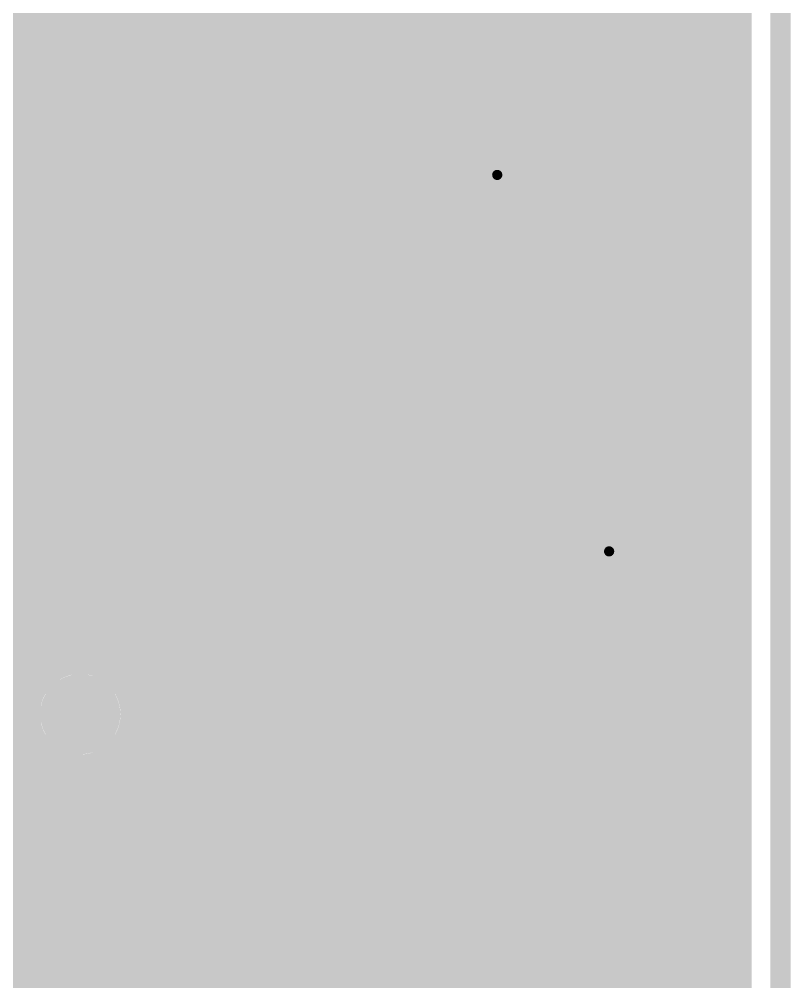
# Model space of a CAD drawing. Extents: x -4 to 136, y -50 to 40.
# Drawn here: x 126.49 to 136.13, y 2.25 to 14.26 of the extents above; entities that cross this region are included whole.
import ezdxf

# ---------------------------------------------------------------- set-up
doc = ezdxf.new("R2010")
doc.units = 0
doc.header["$MEASUREMENT"] = 0
doc.layers.get('0').update_dxf_attribs({"linetype": 'CONTINUOUS'})
for name, color, linetype in [('25-335-0_BOT', 7, 'CONTINUOUS'), ('25-335-0_DRD', 7, 'CONTINUOUS'), ('25-335-0_GND', 6, 'CONTINUOUS'), ('25-335-0_IN1', 4, 'CONTINUOUS'), ('25-335-0_SMT', 5, 'CONTINUOUS'), ('25-335-0_SPT', 10, 'CONTINUOUS'), ('25-335-0_SST', 9, 'CONTINUOUS'), ('25-335-0_TOP', 12, 'CONTINUOUS'), ('THRUHOLE_TAP', 15, 'CONTINUOUS')]:
    doc.layers.add(name, color=color, linetype=linetype)

# ---------------------------------------------------------------- blocks, each defined once
blk = doc.blocks.new('ROUND_40')
at = {"const_width": 0.29972}
blk.add_lwpolyline([(-0.14986, 0, 1), (0.14986, 0, 1)], format="xyb", close=True, dxfattribs=at)
blk = doc.blocks.new('ROUND_60')
at = {"const_width": 0.50038}
blk.add_lwpolyline([(-0.25019, 0, 1), (0.25019, 0, 1)], format="xyb", close=True, dxfattribs=at)
blk = doc.blocks.new('ROUND_63')
at = {"const_width": 0.0635}
blk.add_lwpolyline([(-0.03175, 0, 1), (0.03175, 0, 1)], format="xyb", close=True, dxfattribs=at)
blk = doc.blocks.new('RECTANGLE_2')
blk.add_solid([(0.4826, 0.4064), (0.4826, -0.4064), (-0.4826, 0.4064), (-0.4826, -0.4064)])
blk = doc.blocks.new('RECTANGLE_5')
blk.add_solid([(1.14935, 1.12522), (1.14935, -1.12522), (-1.14935, 1.12522), (-1.14935, -1.12522)])
blk = doc.blocks.new('RECTANGLE_22')
blk.add_solid([(0.8636, 2.0066), (0.8636, -2.0066), (-0.8636, 2.0066), (-0.8636, -2.0066)])
blk = doc.blocks.new('RECTANGLE_25')
blk.add_solid([(0.8636, 0.6985), (0.8636, -0.6985), (-0.8636, 0.6985), (-0.8636, -0.6985)])
blk = doc.blocks.new('ROUND_23')
at = {"const_width": 0.10033}
blk.add_lwpolyline([(-0.050164, 0, 1), (0.050164, 0, 1)], format="xyb", close=True, dxfattribs=at)

msp = doc.modelspace()

# ---------------------------------------------------------------- linework, layer by layer
at = {"layer": '25-335-0_BOT'}
for points, const_width in [([(131.2164, 33.401), (131.2164, 2.8702)], 0.254), ([(133.731, 33.401), (133.731, 2.5019)], 0.254), ([(133.9596, 33.401), (133.9596, 2.33426)], 0.254), ([(134.1882, 33.401), (134.1882, 2.13106)], 0.254), ([(134.4168, 33.401), (134.4168, 1.87706)], 0.254), ([(134.6454, 33.401), (134.6454, 1.5494)], 0.254), ([(134.874, 33.401), (134.874, 1.08458)], 0.254), ([(135.1026, 33.401), (135.1026, -3.556)], 0.254), ([(135.3312, 33.401), (135.3312, -3.556)], 0.254), ([(135.509, 33.401), (135.509, -3.556)], 0.254), ([(124.46, -1.27), (126.492, 0.762), (126.492, 25.146), (128.651, 27.305), (128.651, 29.0068), (127.6858, 29.972), (127.4191, 29.972), (127.4191, 30.50032)], 0.2032), ([(130.9878, 27.2923), (130.9878, 2.79146)], 0.254), ([(131.445, 27.36088), (131.445, 2.92862)], 0.254), ([(133.5024, 27.23642), (133.5024, 2.63652)], 0.254), ([(131.6736, 26.97734), (131.6736, 2.96926)], 0.254), ([(133.2738, 26.924), (133.2738, 2.74828)], 0.254), ([(131.9022, 26.78684), (131.9022, 2.99212)], 0.254), ([(132.1308, 26.67508), (132.1308, 2.9972)], 0.254), ([(133.0452, 26.75382), (133.0452, 2.83718)], 0.254), ([(132.3594, 26.62174), (132.3594, 2.9845)], 0.254), ([(132.588, 26.61666), (132.588, 2.95402)], 0.254), ([(132.8166, 26.65984), (132.8166, 2.90576)], 0.254), ([(127.254, 5.588), (127.254, 22.352), (129.032, 24.13), (129.54, 24.13)], 0.2032), ([(130.7592, 23.38324), (130.7592, 2.68986)], 0.254), ([(130.5306, 23.09876), (130.5306, 2.5654)], 0.254), ([(128.4732, 22.95906), (128.4732, -3.556)], 0.254), ([(128.7018, 22.97176), (128.7018, -3.556)], 0.254), ([(128.9304, 22.83714), (128.9304, -3.556)], 0.254), ([(130.302, 22.91842), (130.302, 2.413)], 0.254), ([(128.2446, 22.73046), (128.2446, -3.556)], 0.254), ([(129.159, 22.75078), (129.159, 0.67056)], 0.254), ([(129.3876, 22.7076), (129.3876, 1.31572)], 0.254), ([(129.6162, 22.70252), (129.6162, 1.70688)], 0.254), ([(129.8448, 22.733), (129.8448, 1.99644)], 0.254), ([(130.0734, 22.80158), (130.0734, 2.22504)], 0.254), ([(128.016, 22.50186), (128.016, -3.556)], 0.254), ([(127.7874, 22.27326), (127.7874, 5.92328)], 0.254), ([(127.6858, 22.17166), (127.6858, 6.0452)], 0.254), ([(135.509, 14.2748), (127.6858, 14.2748)], 0.254), ([(135.509, 14.0462), (127.6858, 14.0462)], 0.254), ([(135.509, 13.8176), (127.6858, 13.8176)], 0.254), ([(135.509, 13.589), (127.6858, 13.589)], 0.254), ([(135.509, 13.3604), (127.6858, 13.3604)], 0.254), ([(135.509, 13.1318), (127.6858, 13.1318)], 0.254), ([(135.509, 12.9032), (127.6858, 12.9032)], 0.254), ([(135.509, 12.6746), (127.6858, 12.6746)], 0.254), ([(135.509, 12.446), (127.6858, 12.446)], 0.254), ([(135.509, 12.2174), (127.6858, 12.2174)], 0.254), ([(135.509, 11.9888), (127.6858, 11.9888)], 0.254), ([(135.509, 11.7602), (127.6858, 11.7602)], 0.254), ([(135.509, 11.5316), (127.6858, 11.5316)], 0.254), ([(135.509, 11.303), (127.6858, 11.303)], 0.254), ([(135.509, 11.0744), (127.6858, 11.0744)], 0.254), ([(135.509, 10.8458), (127.6858, 10.8458)], 0.254), ([(135.509, 10.6172), (127.6858, 10.6172)], 0.254), ([(135.509, 10.3886), (127.6858, 10.3886)], 0.254), ([(135.509, 10.16), (127.6858, 10.16)], 0.254), ([(135.509, 9.9314), (127.6858, 9.9314)], 0.254), ([(135.509, 9.7028), (127.6858, 9.7028)], 0.254), ([(135.509, 9.4742), (127.6858, 9.4742)], 0.254), ([(135.509, 9.2456), (127.6858, 9.2456)], 0.254), ([(135.509, 9.017), (127.6858, 9.017)], 0.254), ([(135.509, 8.7884), (127.6858, 8.7884)], 0.254), ([(135.509, 8.5598), (127.6858, 8.5598)], 0.254), ([(135.509, 8.3312), (127.6858, 8.3312)], 0.254), ([(135.509, 8.1026), (127.6858, 8.1026)], 0.254), ([(135.509, 7.874), (127.6858, 7.874)], 0.254), ([(135.509, 7.6454), (127.6858, 7.6454)], 0.254), ([(135.509, 7.4168), (127.6858, 7.4168)], 0.254), ([(135.509, 7.1882), (127.6858, 7.1882)], 0.254), ([(135.509, 6.9596), (127.6858, 6.9596)], 0.254), ([(135.509, 6.731), (127.6858, 6.731)], 0.254), ([(135.509, 6.5024), (127.6858, 6.5024)], 0.254), ([(135.509, 6.2738), (127.6858, 6.2738)], 0.254), ([(135.509, 6.0452), (127.6858, 6.0452)], 0.254), ([(135.509, 5.8166), (127.84074, 5.8166)], 0.254), ([(135.509, 5.588), (127.88392, 5.588)], 0.254), ([(135.509, 5.3594), (127.84074, 5.3594)], 0.254), ([(127.7874, 5.25272), (127.7874, -3.556)], 0.254), ([(126.9238, 5.05206), (126.9238, 0.762)], 0.254), ([(135.509, 5.1308), (127.6858, 5.1308)], 0.254), ([(127.1016, 4.97586), (127.1016, -3.556)], 0.254), ([(127.3302, 4.96316), (127.3302, -3.556)], 0.254), ([(127.5588, 5.03682), (127.5588, -3.556)], 0.254), ([(135.509, 4.9022), (126.9238, 4.9022)], 0.254), ([(135.509, 4.6736), (126.9238, 4.6736)], 0.254), ([(135.509, 4.445), (126.9238, 4.445)], 0.254), ([(135.509, 4.2164), (126.9238, 4.2164)], 0.254), ([(135.509, 3.9878), (126.9238, 3.9878)], 0.254), ([(135.509, 3.7592), (126.9238, 3.7592)], 0.254), ([(135.509, 3.5306), (126.9238, 3.5306)], 0.254), ([(135.509, 3.302), (126.9238, 3.302)], 0.254), ([(135.509, 3.0734), (126.9238, 3.0734)], 0.254), ([(131.13512, 2.8448), (126.9238, 2.8448)], 0.254), ([(135.509, 2.8448), (133.02234, 2.8448)], 0.254), ([(130.61696, 2.6162), (126.9238, 2.6162)], 0.254), ([(135.509, 2.6162), (133.54304, 2.6162)], 0.254), ([(130.26898, 2.3876), (126.9238, 2.3876)], 0.254), ([(135.509, 2.3876), (133.89102, 2.3876)], 0.254), ([(129.99974, 2.159), (126.9238, 2.159)], 0.254), ([(135.509, 2.159), (134.15772, 2.159)], 0.254)]:
    msp.add_lwpolyline(points, dxfattribs=dict(at, const_width=const_width))
at = {"layer": '25-335-0_BOT', "const_width": 0.254}
for points in [[(127.88392, 5.588, 0.2063464), (127.68652, 6.04596)], [(127.254, 4.95808, 0.4142136), (127.88392, 5.588)], [(126.9238, 5.05206, 0.1389295), (127.254, 4.95851)], [(132.08, 2.9972, 0.4142136), (129.0828, 0)], [(135.0772, 0, 0.4142136), (132.08, 2.9972)]]:
    msp.add_lwpolyline(points, format="xyb", dxfattribs=at)
at = {"layer": '25-335-0_DRD', "const_width": 0.254}
for points in [[(-4.0005, 34.00044), (-4.0005, -4.0005), (135.99922, -4.0005), (135.99922, 34.00044), (-4.0005, 34.00044)], [(126.492, 14.097), (125.222, 14.097)], [(126.492, 14.097), (125.222, 12.827)], [(126.492, 12.827), (125.222, 14.097)], [(126.492, 14.097), (125.222, 14.097)], [(126.492, 14.097), (125.222, 12.827)], [(126.492, 12.827), (125.222, 14.097)], [(126.492, 12.827), (126.492, 14.097)], [(126.492, 12.827), (126.492, 14.097)], [(131.826, 12.954), (131.826, 11.684)], [(133.096, 12.954), (131.826, 12.954)], [(133.096, 12.954), (131.826, 11.684)], [(133.096, 11.684), (131.826, 12.954)], [(131.826, 12.954), (131.826, 11.684)], [(133.096, 12.954), (131.826, 12.954)], [(133.096, 12.954), (131.826, 11.684)], [(133.096, 11.684), (131.826, 12.954)], [(131.826, 12.954), (131.826, 11.684)], [(133.096, 12.954), (131.826, 12.954)], [(133.096, 12.954), (131.826, 11.684)], [(133.096, 11.684), (131.826, 12.954)], [(133.096, 11.684), (133.096, 12.954)], [(133.096, 11.684), (133.096, 12.954)], [(133.096, 11.684), (133.096, 12.954)], [(125.222, 12.827), (126.492, 12.827)], [(125.222, 12.827), (126.492, 12.827)], [(131.826, 11.684), (133.096, 11.684)], [(131.826, 11.684), (133.096, 11.684)], [(131.826, 11.684), (133.096, 11.684)], [(133.223, 8.255), (133.223, 6.985)], [(134.493, 8.255), (133.223, 8.255)], [(134.493, 8.255), (133.223, 6.985)], [(134.493, 6.985), (133.223, 8.255)], [(134.493, 6.985), (134.493, 8.255)], [(133.223, 6.985), (134.493, 6.985)], [(126.619, 6.223), (126.619, 4.953)], [(127.889, 6.223), (126.619, 6.223)], [(127.889, 6.223), (126.619, 4.953)], [(127.889, 4.953), (126.619, 6.223)], [(127.889, 4.953), (127.889, 6.223)], [(126.619, 4.953), (127.889, 4.953)], [(126.365, 2.413), (125.095, 2.413)], [(126.365, 2.413), (125.095, 1.143)], [(126.365, 1.143), (126.365, 2.413)]]:
    msp.add_lwpolyline(points, dxfattribs=at)
at = {"layer": '25-335-0_GND', "const_width": 0.254}
msp.add_lwpolyline([(-4.0005, 34.00044), (-4.0005, -4.0005), (135.99922, -4.0005), (135.99922, 34.00044), (-4.0005, 34.00044)], dxfattribs=at)
at = {"layer": '25-335-0_IN1', "const_width": 0.254}
for points in [[(133.9596, 33.401), (133.9596, 0.43942)], [(134.1882, 33.401), (134.1882, -3.556)], [(134.4168, 33.401), (134.4168, -3.556)], [(134.6454, 33.401), (134.6454, -3.556)], [(134.874, 33.401), (134.874, -3.556)], [(135.1026, 33.401), (135.1026, -3.556)], [(135.3312, 33.401), (135.3312, -3.556)], [(135.509, 33.401), (135.509, -3.556)], [(131.2164, 27.47518), (131.2164, 1.7272)], [(133.731, 27.41422), (133.731, 1.00076)], [(130.9878, 27.0891), (130.9878, 1.59004)], [(131.445, 27.12212), (131.445, 1.82372)], [(133.5024, 27.06116), (133.5024, 1.30556)], [(126.6444, 26.85796), (126.6444, 5.74548)], [(131.6736, 26.89606), (131.6736, 1.88722)], [(133.2738, 26.85796), (133.2738, 1.51638)], [(126.873, 26.72842), (126.873, 6.08838)], [(131.9022, 26.75382), (131.9022, 1.92278)], [(132.1308, 26.66492), (132.1308, 1.9304)], [(133.0452, 26.72842), (133.0452, 1.67132)], [(132.3594, 26.6192), (132.3594, 1.91008)], [(132.588, 26.61666), (132.588, 1.86182)], [(132.8166, 26.64968), (132.8166, 1.78308)], [(127.1016, 26.0858), (127.1016, 6.1976)], [(127.3302, 25.85466), (127.3302, 6.21284)], [(127.5588, 25.62606), (127.5588, 6.13918)], [(127.7874, 25.39746), (127.7874, 5.92328)], [(128.016, 25.16886), (128.016, -3.556)], [(128.2446, 23.52294), (128.2446, -3.556)], [(130.7592, 23.38324), (130.7592, 1.40716)], [(128.4732, 23.1775), (128.4732, -3.556)], [(130.5306, 23.09876), (130.5306, 1.15062)], [(128.7018, 22.97176), (128.7018, -3.556)], [(128.9304, 22.83714), (128.9304, -3.556)], [(130.302, 22.91842), (130.302, 0.75184)], [(129.159, 22.75078), (129.159, -3.556)], [(129.3876, 22.7076), (129.3876, -3.556)], [(129.6162, 22.70252), (129.6162, -3.556)], [(129.8448, 22.733), (129.8448, -3.556)], [(130.0734, 22.80158), (130.0734, -3.556)], [(126.4158, 15.4559), (126.4158, -3.556)], [(135.509, 14.2748), (119.9388, 14.2748)], [(135.509, 14.0462), (119.9388, 14.0462)], [(135.509, 13.8176), (119.9388, 13.8176)], [(135.509, 13.589), (119.85498, 13.589)], [(135.509, 13.3604), (119.634, 13.3604)], [(135.509, 13.1318), (119.4054, 13.1318)], [(135.509, 12.9032), (119.1768, 12.9032)], [(135.509, 12.6746), (118.9482, 12.6746)], [(135.509, 12.446), (118.7196, 12.446)], [(135.509, 12.2174), (120.47728, 12.2174)], [(135.509, 11.9888), (120.69318, 11.9888)], [(135.509, 11.7602), (120.76684, 11.7602)], [(135.509, 11.5316), (120.7516, 11.5316)], [(135.509, 11.303), (120.64238, 11.303)], [(135.509, 11.0744), (120.29948, 11.0744)], [(135.509, 10.8458), (117.1194, 10.8458)], [(135.509, 10.6172), (116.8908, 10.6172)], [(135.509, 10.3886), (116.6622, 10.3886)], [(135.509, 10.16), (116.4336, 10.16)], [(135.509, 9.9314), (116.205, 9.9314)], [(135.509, 9.7028), (125.0442, 9.7028)], [(135.509, 9.4742), (125.1839, 9.4742)], [(135.509, 9.2456), (125.21692, 9.2456)], [(135.509, 9.017), (125.16358, 9.017)], [(135.509, 8.7884), (124.99086, 8.7884)], [(135.509, 8.5598), (114.8334, 8.5598)], [(135.509, 8.3312), (114.6048, 8.3312)], [(135.509, 8.1026), (125.49886, 8.1026)], [(135.509, 7.874), (125.67158, 7.874)], [(135.509, 7.6454), (125.72492, 7.6454)], [(135.509, 7.4168), (125.6919, 7.4168)], [(135.509, 7.1882), (125.5522, 7.1882)], [(135.509, 6.9596), (113.2332, 6.9596)], [(135.509, 6.731), (113.0046, 6.731)], [(135.509, 6.5024), (112.776, 6.5024)], [(135.509, 6.2738), (112.5474, 6.2738)], [(126.81966, 6.0452), (112.3188, 6.0452)], [(135.509, 6.0452), (127.6858, 6.0452)], [(126.66726, 5.8166), (112.0902, 5.8166)], [(135.509, 5.8166), (127.84074, 5.8166)], [(126.62408, 5.588), (111.8616, 5.588)], [(135.509, 5.588), (127.88392, 5.588)], [(126.6444, 5.42798), (126.6444, -3.556)], [(126.66726, 5.3594), (112.11306, 5.3594)], [(135.509, 5.3594), (127.84074, 5.3594)], [(127.7874, 5.25272), (127.7874, -3.556)], [(126.81966, 5.1308), (116.24056, 5.1308)], [(126.873, 5.08508), (126.873, -3.556)], [(135.509, 5.1308), (127.6858, 5.1308)], [(127.1016, 4.97586), (127.1016, -3.556)], [(127.3302, 4.96316), (127.3302, -3.556)], [(127.5588, 5.03682), (127.5588, -3.556)], [(135.509, 4.9022), (116.48694, 4.9022)], [(135.509, 4.6736), (116.5733, 4.6736)], [(135.509, 4.445), (116.56822, 4.445)], [(135.509, 4.2164), (116.4717, 4.2164)], [(135.509, 3.9878), (116.18722, 3.9878)], [(135.509, 3.7592), (103.61422, 3.7592)], [(135.509, 3.5306), (103.8987, 3.5306)], [(135.509, 3.302), (103.99522, 3.302)], [(135.509, 3.0734), (104.0003, 3.0734)], [(135.509, 2.8448), (103.91394, 2.8448)], [(135.509, 2.6162), (103.66756, 2.6162)], [(135.509, 2.3876), (101.346, 2.3876)], [(135.509, 2.159), (101.5746, 2.159)]]:
    msp.add_lwpolyline(points, dxfattribs=at)
for points in [[(127.254, 6.21792, 0.4142136), (126.62408, 5.588)], [(127.88392, 5.588, 0.4142136), (127.254, 6.21792)], [(126.62408, 5.588, 0.4142136), (127.254, 4.95808)], [(127.254, 4.95808, 0.4142136), (127.88392, 5.588)]]:
    msp.add_lwpolyline(points, format="xyb", dxfattribs=at)
at = {"layer": '25-335-0_SST', "const_width": 0.1524}
for points in [[(135.3566, 11.176), (135.3566, 18.034), (126.2634, 18.034), (126.2634, 11.176), (135.3566, 11.176)], [(128.44526, 10.82548), (128.44526, 11.1252), (134.44474, 11.1252), (134.44474, 10.82548)], [(130.6195, 11.1125), (130.302, 11.1125), (130.302, 7.9375)], [(130.4036, 11.1125), (130.4036, 7.9375)], [(130.54076, 11.1125), (130.54076, 7.9375)], [(130.6195, 11.1125), (130.6195, 7.9375)], [(130.6195, 11.05662), (130.302, 11.05662)], [(130.6195, 10.91946), (130.302, 10.91946)], [(130.6195, 10.7823), (130.302, 10.7823)], [(130.6195, 10.64514), (130.302, 10.64514)], [(130.6195, 10.50798), (130.302, 10.50798)], [(130.6195, 10.37082), (130.302, 10.37082)], [(130.6195, 10.23366), (130.302, 10.23366)], [(126.76124, 9.5885), (126.5936, 9.64692), (126.5936, 10.00252), (126.76124, 10.06348), (127.43942, 10.06348), (127.6096, 10.00252), (127.6096, 9.64692), (127.43942, 9.5885)], [(130.6195, 10.0965), (130.302, 10.0965)], [(130.6195, 9.95934), (130.302, 9.95934)], [(130.6195, 9.82218), (130.302, 9.82218)], [(130.6195, 9.68502), (130.302, 9.68502)], [(130.6195, 9.54786), (130.302, 9.54786)], [(130.6195, 9.4107), (130.302, 9.4107)], [(127.1016, 9.16432), (127.1016, 8.80872), (126.93142, 8.7503), (126.76124, 8.7503), (126.5936, 8.80872), (126.5936, 9.16432), (126.76124, 9.22528), (126.93142, 9.22528), (127.6096, 8.98652)], [(130.6195, 9.27354), (130.302, 9.27354)], [(130.6195, 9.13638), (130.302, 9.13638)], [(130.6195, 8.99922), (130.302, 8.99922)], [(130.6195, 8.86206), (130.302, 8.86206)], [(130.6195, 8.7249), (130.302, 8.7249)], [(130.6195, 8.58774), (130.302, 8.58774)], [(130.6195, 8.45058), (130.302, 8.45058)], [(128.44526, 8.22452), (128.44526, 7.9248), (134.44474, 7.9248), (134.44474, 8.22452)], [(130.6195, 8.31342), (130.302, 8.31342)], [(127.99314, 8.13816), (127.89408, 8.13816)], [(127.92202, 8.14578), (127.92202, 7.90194)], [(130.6195, 8.17626), (130.302, 8.17626)], [(128.0668, 8.001), (127.82296, 8.001)], [(128.05918, 8.07466), (128.05918, 7.9756)], [(130.6195, 8.0391), (130.302, 8.0391)], [(130.6195, 7.9375), (130.302, 7.9375)], [(128.44526, 7.01548), (128.44526, 7.3152), (134.44474, 7.3152), (134.44474, 7.01548)], [(130.6195, 7.3025), (130.302, 7.3025), (130.302, 4.1275)], [(130.4036, 7.3025), (130.4036, 4.1275)], [(130.54076, 7.3025), (130.54076, 4.1275)], [(130.6195, 7.3025), (130.6195, 4.1275)], [(130.6195, 7.24662), (130.302, 7.24662)], [(130.6195, 7.10946), (130.302, 7.10946)], [(130.6195, 6.9723), (130.302, 6.9723)], [(130.6195, 6.83514), (130.302, 6.83514)], [(130.6195, 6.69798), (130.302, 6.69798)], [(130.6195, 6.56082), (130.302, 6.56082)], [(130.6195, 6.42366), (130.302, 6.42366)], [(126.63424, 5.7785), (126.4666, 5.83692), (126.4666, 6.19252), (126.63424, 6.25348), (127.31242, 6.25348), (127.4826, 6.19252), (127.4826, 5.83692), (127.31242, 5.7785)], [(130.6195, 6.2865), (130.302, 6.2865)], [(130.6195, 6.14934), (130.302, 6.14934)], [(130.6195, 6.01218), (130.302, 6.01218)], [(130.6195, 5.87502), (130.302, 5.87502)], [(130.6195, 5.73786), (130.302, 5.73786)], [(130.6195, 5.6007), (130.302, 5.6007)], [(130.6195, 5.46354), (130.302, 5.46354)], [(126.4666, 5.2959), (127.4826, 4.9403), (127.4826, 5.41528)], [(130.6195, 5.32638), (130.302, 5.32638)], [(130.6195, 5.18922), (130.302, 5.18922)], [(130.6195, 5.05206), (130.302, 5.05206)], [(130.6195, 4.9149), (130.302, 4.9149)], [(130.6195, 4.77774), (130.302, 4.77774)], [(130.6195, 4.64058), (130.302, 4.64058)], [(130.6195, 4.50342), (130.302, 4.50342)], [(128.44526, 4.41452), (128.44526, 4.1148), (134.44474, 4.1148), (134.44474, 4.41452)], [(127.99314, 4.32816), (127.89408, 4.32816)], [(127.92202, 4.33578), (127.92202, 4.09194)], [(128.05918, 4.26466), (128.05918, 4.1656)], [(130.6195, 4.36626), (130.302, 4.36626)], [(128.0668, 4.191), (127.82296, 4.191)], [(130.6195, 4.2291), (130.302, 4.2291)], [(130.6195, 4.1275), (130.302, 4.1275)], [(127.8255, 1.0795), (127.8255, 4.0005), (126.1872, 4.0005), (126.1872, 1.0795), (127.8255, 1.0795)]]:
    msp.add_lwpolyline(points, dxfattribs=at)
for points in [[(127.94488, 8.14832, 0.4142136), (127.82042, 8.02386)], [(128.06934, 8.02386, 0.4142136), (127.94488, 8.14832)], [(127.82042, 8.02386, 0.4142136), (127.94488, 7.8994)], [(127.94488, 7.8994, 0.4142136), (128.06934, 8.02386)], [(127.94488, 4.33832, 0.4142136), (127.82042, 4.21386)], [(128.06934, 4.21386, 0.4142136), (127.94488, 4.33832)], [(127.82042, 4.21386, 0.4142136), (127.94488, 4.0894)], [(127.94488, 4.0894, 0.4142136), (128.06934, 4.21386)]]:
    msp.add_lwpolyline(points, format="xyb", dxfattribs=at)
at = {"layer": '25-335-0_TOP'}
for points, const_width in [([(135.3312, 33.401), (135.3312, 10.98042)], 0.254), ([(135.509, 33.401), (135.509, -3.556)], 0.254), ([(135.3058, 15.6337), (135.3058, 13.5763)], 0.254), ([(128.9939, 9.525), (128.9939, 10.95756), (127.508, 12.446), (127.508, 14.605)], 0.381), ([(135.509, 14.2748), (135.3058, 14.2748)], 0.254), ([(128.7018, 14.0843), (128.7018, 12.2682)], 0.254), ([(132.9182, 14.0843), (128.7018, 14.0843)], 0.254), ([(128.7018, 14.0843), (128.7018, 11.9888)], 0.254), ([(128.9304, 14.0843), (128.9304, 11.75766)], 0.254), ([(129.159, 14.0843), (129.159, 11.52906)], 0.254), ([(129.3876, 14.0843), (129.3876, 11.30046)], 0.254), ([(129.6162, 14.0843), (129.6162, 10.98042)], 0.254), ([(129.8448, 14.0843), (129.8448, 10.98042)], 0.254), ([(130.0734, 14.0843), (130.0734, 10.98042)], 0.254), ([(130.302, 14.0843), (130.302, 10.98042)], 0.254), ([(130.5306, 14.0843), (130.5306, 1.15062)], 0.254), ([(130.7592, 14.0843), (130.7592, 1.40716)], 0.254), ([(130.9878, 14.0843), (130.9878, 1.59004)], 0.254), ([(131.2164, 14.0843), (131.2164, 1.7272)], 0.254), ([(131.445, 14.0843), (131.445, 1.82372)], 0.254), ([(131.6736, 14.0843), (131.6736, 1.88722)], 0.254), ([(131.9022, 14.0843), (131.9022, 1.92278)], 0.254), ([(132.1308, 14.0843), (132.1308, 1.9304)], 0.254), ([(132.3594, 14.0843), (132.3594, 1.91008)], 0.254), ([(132.588, 14.0843), (132.588, 10.98042)], 0.254), ([(132.8166, 14.0843), (132.8166, 10.98042)], 0.254), ([(132.9182, 14.0843), (132.9182, 13.5763)], 0.254), ([(132.9182, 14.0462), (128.7018, 14.0462)], 0.254), ([(135.509, 14.0462), (135.3058, 14.0462)], 0.254), ([(132.9182, 13.8176), (128.7018, 13.8176)], 0.254), ([(135.509, 13.8176), (135.3058, 13.8176)], 0.254), ([(135.509, 13.589), (128.7018, 13.589)], 0.254), ([(135.3058, 13.5763), (132.9182, 13.5763)], 0.254), ([(133.0452, 13.5763), (133.0452, 13.3477)], 0.254), ([(133.2738, 13.5763), (133.2738, 13.3477)], 0.254), ([(133.5024, 13.5763), (133.5024, 13.3477)], 0.254), ([(133.731, 13.5763), (133.731, 13.3477)], 0.254), ([(133.9596, 13.5763), (133.9596, 13.3477)], 0.254), ([(134.1882, 13.5763), (134.1882, 13.3477)], 0.254), ([(134.4168, 13.5763), (134.4168, 13.3477)], 0.254), ([(134.6454, 13.5763), (134.6454, 13.3477)], 0.254), ([(134.874, 13.5763), (134.874, 13.3477)], 0.254), ([(135.1026, 13.5763), (135.1026, 13.3477)], 0.254), ([(135.509, 13.3604), (128.7018, 13.3604)], 0.254), ([(132.9182, 13.3477), (132.9182, 11.2903)], 0.254), ([(135.3058, 13.3477), (132.9182, 13.3477)], 0.254), ([(134.112, 13.3477), (134.112, 12.319)], 0.254), ([(135.3058, 13.3477), (135.3058, 11.2903)], 0.254), ([(132.9182, 13.1318), (128.7018, 13.1318)], 0.254), ([(135.509, 13.1318), (135.3058, 13.1318)], 0.254), ([(132.9182, 12.9032), (128.7018, 12.9032)], 0.254), ([(135.509, 12.9032), (135.3058, 12.9032)], 0.254), ([(132.9182, 12.6746), (128.7018, 12.6746)], 0.254), ([(135.509, 12.6746), (135.3058, 12.6746)], 0.254), ([(132.9182, 12.446), (128.7018, 12.446)], 0.254), ([(135.509, 12.446), (135.3058, 12.446)], 0.254), ([(127.01778, 12.2682), (126.3142, 12.2682)], 0.254), ([(126.4158, 12.2682), (126.4158, 6.0198)], 0.254), ([(126.6444, 12.2682), (126.6444, 6.0198)], 0.254), ([(126.873, 12.2682), (126.873, 6.08838)], 0.254), ([(128.4224, 12.2682), (129.35966, 11.33094)], 0.254), ([(128.7018, 12.2682), (128.4224, 12.2682)], 0.254), ([(128.4732, 12.2682), (128.4732, 12.2174)], 0.254), ([(134.112, 12.319), (132.461, 12.319)], 0.2032), ([(132.461, 12.319), (134.112, 12.319)], 0.2032), ([(132.461, 12.319), (134.112, 12.319)], 0.2032), ([(132.9182, 12.319), (134.112, 12.319)], 0.254), ([(135.3058, 12.319), (134.112, 12.319)], 0.254), ([(134.112, 11.2903), (134.112, 12.319)], 0.254), ([(127.04064, 12.2174), (123.6218, 12.2174)], 0.254), ([(132.9182, 12.2174), (128.4732, 12.2174)], 0.254), ([(135.509, 12.2174), (135.3058, 12.2174)], 0.254), ([(127.1016, 12.12088), (127.1016, 6.1976)], 0.254), ([(127.1397, 12.0777), (128.23698, 10.98042)], 0.254), ([(127.2286, 11.9888), (123.6218, 11.9888)], 0.254), ([(127.3302, 11.8872), (127.3302, 6.21284)], 0.254), ([(132.9182, 11.9888), (128.7018, 11.9888)], 0.254), ([(135.509, 11.9888), (135.3058, 11.9888)], 0.254), ([(127.4572, 11.7602), (123.6218, 11.7602)], 0.254), ([(127.5588, 11.6586), (127.5588, 10.98042)], 0.254), ([(132.9182, 11.7602), (128.92786, 11.7602)], 0.254), ([(135.509, 11.7602), (135.3058, 11.7602)], 0.254), ([(127.6858, 11.5316), (123.59386, 11.5316)], 0.254), ([(132.9182, 11.5316), (129.15646, 11.5316)], 0.254), ([(135.509, 11.5316), (135.3058, 11.5316)], 0.254), ([(127.7874, 11.43), (127.7874, 10.98042)], 0.254), ([(127.9144, 11.303), (123.4186, 11.303)], 0.254), ([(135.509, 11.303), (129.38506, 11.303)], 0.254), ([(135.3058, 11.2903), (132.9182, 11.2903)], 0.254), ([(133.0452, 11.2903), (133.0452, 10.98042)], 0.254), ([(133.2738, 11.2903), (133.2738, 10.98042)], 0.254), ([(133.5024, 11.2903), (133.5024, 10.98042)], 0.254), ([(133.731, 11.2903), (133.731, 10.98042)], 0.254), ([(133.9596, 11.2903), (133.9596, 10.98042)], 0.254), ([(134.1882, 11.2903), (134.1882, 10.98042)], 0.254), ([(134.4168, 11.2903), (134.4168, 10.98042)], 0.254), ([(134.6454, 11.2903), (134.6454, 10.98042)], 0.254), ([(134.874, 11.2903), (134.874, 10.98042)], 0.254), ([(135.1026, 11.2903), (135.1026, 10.98042)], 0.254), ([(128.016, 11.2014), (128.016, 10.98042)], 0.254), ([(128.143, 11.0744), (123.19, 11.0744)], 0.254), ([(135.509, 11.0744), (129.5019, 11.0744)], 0.254), ([(127.51562, 10.98042), (127.51562, 8.06958)], 0.254), ([(128.23698, 10.98042), (127.51562, 10.98042)], 0.254), ([(130.47472, 10.98042), (129.5146, 10.98042)], 0.254), ([(130.47472, 10.98042), (130.47472, 8.06958)], 0.254), ([(135.37438, 10.98042), (132.41528, 10.98042), (132.41528, 8.06958)], 0.254), ([(133.89356, 10.98042), (133.89356, 9.525)], 0.254), ([(135.37438, 10.98042), (135.37438, 8.06958)], 0.254), ([(127.51562, 10.8458), (122.9614, 10.8458)], 0.254), ([(132.41528, 10.8458), (130.47472, 10.8458)], 0.254), ([(135.509, 10.8458), (135.37438, 10.8458)], 0.254), ([(127.51562, 10.6172), (122.7328, 10.6172)], 0.254), ([(132.41528, 10.6172), (130.47472, 10.6172)], 0.254), ([(135.509, 10.6172), (135.37438, 10.6172)], 0.254), ([(127.51562, 10.3886), (122.5042, 10.3886)], 0.254), ([(132.41528, 10.3886), (130.47472, 10.3886)], 0.254), ([(135.509, 10.3886), (135.37438, 10.3886)], 0.254), ([(127.51562, 10.16), (122.2756, 10.16)], 0.254), ([(132.41528, 10.16), (130.47472, 10.16)], 0.254), ([(135.509, 10.16), (135.37438, 10.16)], 0.254), ([(127.51562, 9.9314), (122.047, 9.9314)], 0.254), ([(132.41528, 9.9314), (130.47472, 9.9314)], 0.254), ([(135.509, 9.9314), (135.37438, 9.9314)], 0.254), ([(127.51562, 9.7028), (125.0442, 9.7028)], 0.254), ([(132.41528, 9.7028), (130.47472, 9.7028)], 0.254), ([(135.509, 9.7028), (135.37438, 9.7028)], 0.254), ([(128.9939, 9.525), (128.9939, 5.715)], 0.381), ([(132.41528, 9.525), (133.89356, 9.525)], 0.254), ([(133.89356, 5.715), (133.89356, 7.5819), (133.858, 7.62), (133.89356, 7.65556), (133.89356, 9.525)], 0.2032), ([(133.89356, 9.525), (133.89356, 7.65556), (133.858, 7.62)], 0.2032), ([(133.89356, 8.06958), (133.89356, 9.525)], 0.254), ([(135.37438, 9.525), (133.89356, 9.525)], 0.254), ([(127.51562, 9.4742), (125.1839, 9.4742)], 0.254), ([(132.41528, 9.4742), (130.47472, 9.4742)], 0.254), ([(135.509, 9.4742), (135.37438, 9.4742)], 0.254), ([(127.51562, 9.2456), (125.222, 9.2456)], 0.254), ([(132.41528, 9.2456), (130.47472, 9.2456)], 0.254), ([(135.509, 9.2456), (135.37438, 9.2456)], 0.254), ([(127.51562, 9.017), (125.4506, 9.017)], 0.254), ([(132.41528, 9.017), (130.47472, 9.017)], 0.254), ([(135.509, 9.017), (135.37438, 9.017)], 0.254), ([(127.51562, 8.7884), (125.6792, 8.7884)], 0.254), ([(132.41528, 8.7884), (130.47472, 8.7884)], 0.254), ([(135.509, 8.7884), (135.37438, 8.7884)], 0.254), ([(127.51562, 8.5598), (125.9078, 8.5598)], 0.254), ([(132.41528, 8.5598), (130.47472, 8.5598)], 0.254), ([(135.509, 8.5598), (135.37438, 8.5598)], 0.254), ([(127.51562, 8.3312), (126.111, 8.3312)], 0.254), ([(132.41528, 8.3312), (130.47472, 8.3312)], 0.254), ([(135.509, 8.3312), (135.37438, 8.3312)], 0.254), ([(127.51562, 8.1026), (126.1618, 8.1026)], 0.254), ([(128.4732, 8.06958), (127.51562, 8.06958)], 0.254), ([(127.5588, 8.06958), (127.5588, 7.17042)], 0.254), ([(127.7874, 8.06958), (127.7874, 7.17042)], 0.254), ([(128.016, 8.06958), (128.016, 7.17042)], 0.254), ([(128.2446, 8.06958), (128.2446, 7.17042)], 0.254), ([(128.4732, 8.06958), (128.4732, 7.17042)], 0.254), ([(128.4732, 8.06958), (128.4732, 7.17042)], 0.254), ([(129.5146, 8.06958), (129.5146, 7.17042)], 0.254), ([(130.47472, 8.06958), (129.5146, 8.06958)], 0.254), ([(129.6162, 8.06958), (129.6162, 7.17042)], 0.254), ([(129.8448, 8.06958), (129.8448, 7.17042)], 0.254), ([(130.0734, 8.06958), (130.0734, 7.17042)], 0.254), ([(130.302, 8.06958), (130.302, 7.17042)], 0.254), ([(132.41528, 8.1026), (130.47472, 8.1026)], 0.254), ([(135.37438, 8.06958), (132.41528, 8.06958)], 0.254), ([(132.588, 8.06958), (132.588, 7.17042)], 0.254), ([(132.8166, 8.06958), (132.8166, 7.17042)], 0.254), ([(133.0452, 8.06958), (133.0452, 7.17042)], 0.254), ([(133.2738, 8.06958), (133.2738, 7.17042)], 0.254), ([(133.5024, 8.06958), (133.5024, 7.17042)], 0.254), ([(133.731, 8.06958), (133.731, 7.17042)], 0.254), ([(133.9596, 8.06958), (133.9596, 7.17042)], 0.254), ([(134.1882, 8.06958), (134.1882, 7.17042)], 0.254), ([(134.4168, 8.06958), (134.4168, 7.17042)], 0.254), ([(134.6454, 8.06958), (134.6454, 7.17042)], 0.254), ([(134.874, 8.06958), (134.874, 7.17042)], 0.254), ([(135.1026, 8.06958), (135.1026, 7.17042)], 0.254), ([(135.3312, 8.06958), (135.3312, 7.17042)], 0.254), ([(135.509, 8.1026), (135.37438, 8.1026)], 0.254), ([(128.4732, 7.874), (126.1618, 7.874)], 0.254), ([(135.509, 7.874), (129.5146, 7.874)], 0.254), ([(128.4732, 7.6454), (126.1618, 7.6454)], 0.254), ([(135.509, 7.6454), (129.5146, 7.6454)], 0.254), ([(128.4732, 7.4168), (126.1618, 7.4168)], 0.254), ([(135.509, 7.4168), (129.5146, 7.4168)], 0.254), ([(128.4732, 7.1882), (126.1618, 7.1882)], 0.254), ([(128.4732, 7.17042), (127.51562, 7.17042)], 0.254), ([(127.51562, 7.17042), (127.51562, 6.16204)], 0.254), ([(135.509, 7.1882), (129.5146, 7.1882)], 0.254), ([(130.47472, 7.17042), (129.5146, 7.17042)], 0.254), ([(130.47472, 7.17042), (130.47472, 4.25958)], 0.254), ([(135.37438, 7.17042), (132.41528, 7.17042), (132.41528, 4.25958)], 0.254), ([(133.89356, 7.17042), (133.89356, 5.715)], 0.254), ([(135.37438, 7.17042), (135.37438, 4.25958)], 0.254), ([(127.51562, 6.9596), (126.13386, 6.9596)], 0.254), ([(132.41528, 6.9596), (130.47472, 6.9596)], 0.254), ([(135.509, 6.9596), (135.37438, 6.9596)], 0.254), ([(127.51562, 6.731), (125.9586, 6.731)], 0.254), ([(132.41528, 6.731), (130.47472, 6.731)], 0.254), ([(135.509, 6.731), (135.37438, 6.731)], 0.254), ([(127.51562, 6.5024), (125.73, 6.5024)], 0.254), ([(132.41528, 6.5024), (130.47472, 6.5024)], 0.254), ([(135.509, 6.5024), (135.37438, 6.5024)], 0.254), ([(127.51562, 6.2738), (125.49886, 6.2738)], 0.254), ([(132.41528, 6.2738), (130.47472, 6.2738)], 0.254), ([(135.509, 6.2738), (135.37438, 6.2738)], 0.254), ([(126.81966, 6.0452), (118.9482, 6.0452)], 0.254), ([(126.79426, 6.0198), (121.539, 6.0198)], 0.254), ([(132.41528, 6.0452), (130.47472, 6.0452)], 0.254), ([(135.509, 6.0452), (135.37438, 6.0452)], 0.254), ([(127, 3.2512), (127.889, 3.2512), (127.889, 3.937), (128.9939, 5.0419), (128.9939, 5.715)], 0.381), ([(132.41528, 5.8166), (130.47472, 5.8166)], 0.254), ([(135.509, 5.8166), (135.37438, 5.8166)], 0.254), ([(132.41528, 5.715), (133.89356, 5.715)], 0.254), ([(133.89356, 4.25958), (133.89356, 5.715)], 0.254), ([(135.37438, 5.715), (133.89356, 5.715)], 0.254), ([(121.285, 3.2512), (121.285, 5.334), (121.539, 5.588), (127.254, 5.588)], 0.2032), ([(132.41528, 5.588), (130.47472, 5.588)], 0.254), ([(135.509, 5.588), (135.37438, 5.588)], 0.254), ([(132.41528, 5.3594), (130.47472, 5.3594)], 0.254), ([(135.509, 5.3594), (135.37438, 5.3594)], 0.254), ([(126.79426, 5.1562), (121.7168, 5.1562)], 0.254), ([(126.81966, 5.1308), (121.7168, 5.1308)], 0.254), ([(126.4158, 5.1562), (126.4158, 3.9878)], 0.254), ([(126.6444, 5.1562), (126.6444, 3.9878)], 0.254), ([(126.873, 5.08508), (126.873, 3.9878)], 0.254), ([(132.41528, 5.1308), (130.47472, 5.1308)], 0.254), ([(135.509, 5.1308), (135.37438, 5.1308)], 0.254), ([(127.1016, 4.97586), (127.1016, 3.9878)], 0.254), ([(127.3302, 4.96316), (127.3302, 3.9878)], 0.254), ([(127.51562, 5.01396), (127.51562, 4.29768)], 0.254), ([(127.51562, 4.9022), (121.7168, 4.9022)], 0.254), ([(132.41528, 4.9022), (130.47472, 4.9022)], 0.254), ([(135.509, 4.9022), (135.37438, 4.9022)], 0.254), ([(127.51562, 4.6736), (121.7168, 4.6736)], 0.254), ([(132.41528, 4.6736), (130.47472, 4.6736)], 0.254), ([(135.509, 4.6736), (135.37438, 4.6736)], 0.254), ([(127.51562, 4.445), (121.7168, 4.445)], 0.254), ([(132.41528, 4.445), (130.47472, 4.445)], 0.254), ([(135.509, 4.445), (135.37438, 4.445)], 0.254), ([(127.44958, 4.2164), (121.7168, 4.2164)], 0.254), ([(128.94818, 4.25958), (128.4097, 3.7211)], 0.254), ([(135.509, 4.2164), (128.905, 4.2164)], 0.254), ([(128.9304, 4.2418), (128.9304, -3.556)], 0.254), ([(130.47472, 4.25958), (128.94818, 4.25958)], 0.254), ([(129.159, 4.25958), (129.159, -3.556)], 0.254), ([(129.3876, 4.25958), (129.3876, -3.556)], 0.254), ([(129.6162, 4.25958), (129.6162, -3.556)], 0.254), ([(129.8448, 4.25958), (129.8448, -3.556)], 0.254), ([(130.0734, 4.25958), (130.0734, -3.556)], 0.254), ([(130.302, 4.25958), (130.302, 0.75184)], 0.254), ([(135.37438, 4.25958), (132.41528, 4.25958)], 0.254), ([(132.588, 4.25958), (132.588, 1.86182)], 0.254), ([(132.8166, 4.25958), (132.8166, 1.78308)], 0.254), ([(133.0452, 4.25958), (133.0452, 1.67132)], 0.254), ([(133.2738, 4.25958), (133.2738, 1.51638)], 0.254), ([(133.5024, 4.25958), (133.5024, 1.30556)], 0.254), ([(133.731, 4.25958), (133.731, 1.00076)], 0.254), ([(133.9596, 4.25958), (133.9596, 0.43942)], 0.254), ([(134.1882, 4.25958), (134.1882, -3.556)], 0.254), ([(134.4168, 4.25958), (134.4168, -3.556)], 0.254), ([(134.6454, 4.25958), (134.6454, -3.556)], 0.254), ([(134.874, 4.25958), (134.874, -3.556)], 0.254), ([(135.1026, 4.25958), (135.1026, -3.556)], 0.254), ([(135.3312, 4.25958), (135.3312, -3.556)], 0.254), ([(127.37084, 3.9878), (121.7168, 3.9878)], 0.254), ([(127.37084, 3.9878), (126.1872, 3.9878)], 0.254), ([(135.509, 3.9878), (128.6764, 3.9878)], 0.254), ([(128.7018, 4.0132), (128.7018, -3.556)], 0.254), ([(128.4097, 3.7211), (128.4097, 3.2512)], 0.254), ([(135.509, 3.7592), (128.4478, 3.7592)], 0.254), ([(128.4732, 3.7846), (128.4732, -3.556)], 0.254), ([(135.509, 3.5306), (128.4097, 3.5306)], 0.254), ([(127, 3.2512), (127.889, 3.2512), (127.889, -2.794), (127.381, -3.302), (95.25, -3.302), (95.25, -1.9812)], 0.381), ([(135.509, 3.302), (128.4097, 3.302)], 0.254), ([(128.4097, 3.2512), (128.4097, -2.794)], 0.254), ([(135.509, 3.0734), (128.4097, 3.0734)], 0.254), ([(135.509, 2.8448), (128.4097, 2.8448)], 0.254), ([(135.509, 2.6162), (128.4097, 2.6162)], 0.254), ([(135.509, 2.3876), (128.4097, 2.3876)], 0.254), ([(135.509, 2.159), (128.4097, 2.159)], 0.254)]:
    msp.add_lwpolyline(points, dxfattribs=dict(at, const_width=const_width))
at = {"layer": '25-335-0_TOP', "const_width": 0.254}
for points in [[(127.01778, 12.2682, 0.109803), (127.13927, 12.07727)], [(127.01778, 12.2682, 0.109803), (127.13927, 12.07727)], [(129.5146, 10.98042, 0.1875342), (129.36244, 11.3261)], [(129.5146, 10.98042, 0.1875342), (129.36244, 11.3261)], [(127.254, 6.21792, 0.2070678), (126.79484, 6.01925)], [(127.51562, 6.16204, 0.1073159), (127.254, 6.21885)], [(126.79426, 5.1562, 0.2070673), (127.254, 4.95728)], [(127.254, 4.95808, 0.1073151), (127.51523, 5.0148)], [(127.51562, 4.29768, 0.1691804), (127.37234, 3.98765)], [(127.51562, 4.29768, 0.1691804), (127.37234, 3.98765)]]:
    msp.add_lwpolyline(points, format="xyb", dxfattribs=at)

# ---------------------------------------------------------------- block references
at = {"layer": '25-335-0_BOT'}
for p in [(132.461, 12.319), (133.858, 7.62), (127.254, 5.588)]:
    msp.add_blockref('ROUND_40', p, dxfattribs=at)
at = {"layer": '25-335-0_GND'}
for name, p in [('ROUND_63', (132.461, 12.319)), ('ROUND_63', (133.858, 7.62)), ('ROUND_60', (127.254, 5.588))]:
    msp.add_blockref(name, p, dxfattribs=at)
at = {"layer": '25-335-0_IN1'}
for p in [(132.461, 12.319), (133.858, 7.62), (127.254, 5.588)]:
    msp.add_blockref('ROUND_40', p, dxfattribs=at)
at = {"layer": '25-335-0_SMT'}
for name, p in [('RECTANGLE_22', (127.508, 14.605)), ('RECTANGLE_25', (134.112, 14.605)), ('RECTANGLE_25', (134.112, 12.319)), ('RECTANGLE_5', (128.9939, 9.525)), ('RECTANGLE_5', (133.89356, 9.525)), ('RECTANGLE_5', (128.9939, 5.715)), ('RECTANGLE_5', (133.89356, 5.715)), ('RECTANGLE_2', (127, 3.2512))]:
    msp.add_blockref(name, p, dxfattribs=at)
at = {"layer": '25-335-0_SPT'}
for name, p in [('RECTANGLE_22', (127.508, 14.605)), ('RECTANGLE_25', (134.112, 14.605)), ('RECTANGLE_25', (134.112, 12.319)), ('RECTANGLE_5', (128.9939, 9.525)), ('RECTANGLE_5', (133.89356, 9.525)), ('RECTANGLE_5', (128.9939, 5.715)), ('RECTANGLE_5', (133.89356, 5.715)), ('RECTANGLE_2', (127, 3.2512))]:
    msp.add_blockref(name, p, dxfattribs=at)
at = {"layer": '25-335-0_TOP'}
for name, p in [('RECTANGLE_22', (127.508, 14.605)), ('RECTANGLE_25', (134.112, 14.605)), ('RECTANGLE_25', (134.112, 12.319)), ('ROUND_40', (132.461, 12.319)), ('RECTANGLE_5', (128.9939, 9.525)), ('RECTANGLE_5', (133.89356, 9.525)), ('ROUND_40', (133.858, 7.62)), ('RECTANGLE_5', (128.9939, 5.715)), ('RECTANGLE_5', (133.89356, 5.715)), ('ROUND_40', (127.254, 5.588)), ('RECTANGLE_2', (127, 3.2512))]:
    msp.add_blockref(name, p, dxfattribs=at)
at = {"layer": 'THRUHOLE_TAP'}
for p in [(132.461, 12.319), (133.858, 7.62), (127.254, 5.588)]:
    msp.add_blockref('ROUND_23', p, dxfattribs=at)

doc.saveas('drawing.dxf')
